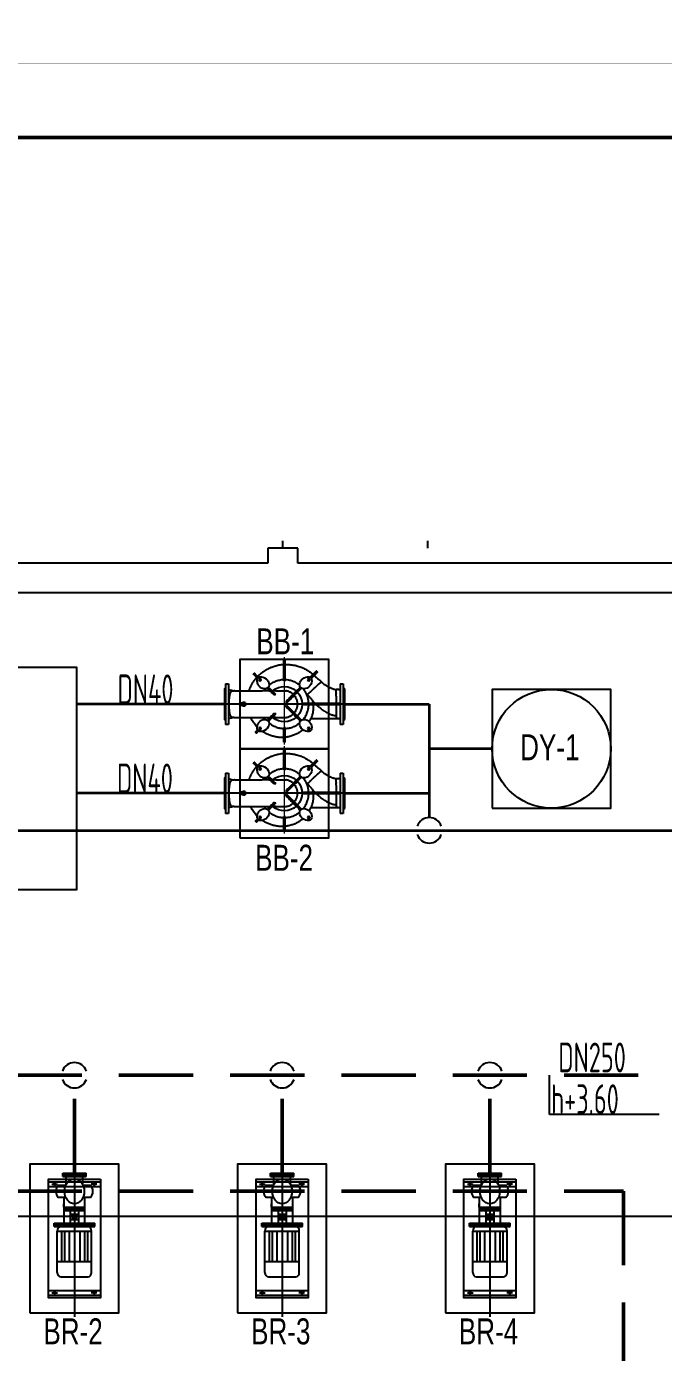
# Model space of a CAD drawing. Extents: x -253824 to 107923, y -224968 to 180578.
# Drawn here: x -201448 to -197156, y -7954 to 979 of the extents above; entities that cross this region are included whole.
import ezdxf

# ---------------------------------------------------------------- set-up
doc = ezdxf.new("R2010")
doc.units = 0
doc.header["$LTSCALE"] = 1000
doc.header["$MEASUREMENT"] = 0
for name, pattern in [('CENTER', [2, 1.25, -0.25, 0.25, -0.25]), ('DASHED', [0.75, 0.5, -0.25]), ('HIDDEN', [0.375, 0.25, -0.125])]:
    doc.linetypes.add(name, pattern=pattern)
doc.layers.get('0').update_dxf_attribs({"linetype": 'CONTINUOUS'})
for name, color, linetype in [('1轮廓实线层', 7, 'CONTINUOUS'), ('3中心线层', 1, 'CENTER'), ('A_STR-砌块墙', 121, 'CONTINUOUS'), ('AC_KTSG', 5, 'HIDDEN'), ('ACS_COM_BZ', 3, 'CONTINUOUS'), ('ACS_KT_FM', 3, 'CONTINUOUS'), ('DEVICE', 2, 'CONTINUOUS'), ('DOOR_FIRE', 220, 'CONTINUOUS'), ('DOTE', 1, 'CONTINUOUS'), ('WALL', 9, 'CONTINUOUS'), ('改造', 7, 'CONTINUOUS')]:
    doc.layers.add(name, color=color, linetype=linetype)
doc.layers.add('4', color=1, linetype='CENTER', lineweight=18)
doc.layers.add('ACS_KT_RH', color=6, linetype='DASHED', lineweight=50)
doc.styles.add('HZF', font='ros.shx', dxfattribs={"width": 0.75, "bigfont": 'jd.shx'})
doc.styles.add('等高', font='ros1.shx', dxfattribs={"width": 0.7, "bigfont": 'jd.shx'})

# ---------------------------------------------------------------- blocks, each defined once
blk = doc.blocks.new('图框-A1')
for points, const_width in [([(0, 0), (841, 0), (841, 594), (0, 594)], 0.05), ([(766, 584), (25, 584), (25, 10), (766, 10)], 0.5)]:
    blk.add_lwpolyline(points, close=True, dxfattribs=dict(const_width=const_width))
blk = doc.blocks.new('h2')
at = {"layer": 'A_STR-砌块墙'}
for p, q in [((-2844.8, 4500), (-3044.8, 4500)), ((-3044.8, 4500), (-3044.8, 4400)), ((-2844.8, 4400), (-2844.8, 4500)), ((-3044.8, 4400), (-9044.8, 4400)), ((-194.8, 4400), (-2844.8, 4400)), ((-2944.8, 4200), (-8844.8, 4200)), ((-294.8, 4200), (-2944.8, 4200))]:
    blk.add_line(p, q, dxfattribs=at)
at = {"layer": 'DOOR_FIRE'}
for p, q in [((-2944.8, 4500), (-2944.8, 4550)), ((-1969.8, 4550), (-1969.8, 4500))]:
    blk.add_line(p, q, dxfattribs=at)
at = {"layer": 'DOTE'}
blk.add_line((-10424.4, 0), (3415.9, 0), dxfattribs=at)
blk = doc.blocks.new('beng')
at = {"layer": 'DEVICE', "color": 7}
for p, q in [((65, -300), (65, 300)), ((85, 259), (85, 194)), ((105, -300), (105, 300)), ((1054, -300), (1054, 300)), ((1075, 259), (1075, 194)), ((1095, -300), (1095, 300)), ((0, -134), (0, 134)), ((65, 229), (105, 229)), ((294, -122), (294, 122)), ((310, -122), (310, 122)), ((326, -122), (326, 122)), ((455, -234), (455, 234)), ((512, -198), (512, 198)), ((512, 150), (789, 150)), ((789, -198), (789, 198)), ((1055, 229), (1095, 229)), ((326, 47), (439, 47)), ((358, -47), (358, 47)), ((358, 22), (408, 22)), ((408, -47), (408, 47)), ((512, 115), (789, 115)), ((512, 62), (789, 62)), ((326, -47), (439, -47)), ((358, -22), (408, -22)), ((512, -62), (789, -62)), ((512, -115), (789, -115)), ((65, -229), (105, -229)), ((85, -259), (85, -194)), ((512, -150), (789, -150)), ((1054, -229), (1095, -229)), ((1075, -259), (1075, -194))]:
    blk.add_line(p, q, dxfattribs=at)
at = {"layer": 'DEVICE', "color": 7, "linetype": 'CENTER', "ltscale": 500}
blk.add_line((-241, 0), (1293, 0), dxfattribs=at)
at = {"layer": 'DEVICE', "color": 7}
blk.add_lwpolyline([(40, 300), (1120, 300), (1120, -300), (40, -300)], close=True, dxfattribs=at)
for centre in [(85, 229), (1075, 229), (85, -229), (1075, -229)]:
    blk.add_circle(centre, 8.14, dxfattribs=at)
at = {"layer": 'WALL', "ltscale": 0.2}
for p, q in [((16, 134), (-16, 134)), ((-16, -134), (-16, 134)), ((16, -134), (16, 134)), ((95, 100), (95, 185)), ((205, 100), (205, 185)), ((439, 122), (205, 122)), ((296, 122), (264, 122)), ((471, 234), (439, 234)), ((439, -234), (439, 234)), ((471, -234), (471, 234)), ((471, -142), (471, 142)), ((889, 198), (512, 198)), ((930, -157), (930, 157)), ((89, 96), (16, 96)), ((89, -96), (16, -96)), ((95, -185), (95, -100)), ((205, -185), (205, -100)), ((16, -134), (-16, -134)), ((16, -134), (3, -134)), ((206, -122), (439, -122)), ((296, -122), (264, -122)), ((296, -122), (283, -122)), ((471, -234), (439, -234)), ((471, -234), (458, -234)), ((889, -198), (512, -198))]:
    blk.add_line(p, q, dxfattribs=at)
blk.add_circle((150, 0), 114, dxfattribs=at)
for centre, radius, start, end in [((150, 144), 68.9, 36.4877, 143.5123), ((512, 157), 40.7, 90, 180), ((889, 157), 40.7, 0, 90), ((150, -144), 68.9, 216.4877, 323.5123), ((512, -157), 40.7, 180, 270), ((889, -157), 40.7, 270, 0)]:
    blk.add_arc(centre, radius, start, end, dxfattribs=at)
blk = doc.blocks.new('H-PICPNT-69')
for start, end in [(19.4712, 160.5288), (199.4712, 340.5288)]:
    blk.add_arc((0, 0), 1.43, start, end)
blk = doc.blocks.new('200')
at = {"color": 7, "linetype": 'Continuous'}
for p, q in [((6, 375), (-6, 375)), ((-6, 218), (-6, 375)), ((6, 218), (6, 375)), ((-270, 279), (-279, 270)), ((-279, 270), (-278, 270)), ((-270, 278), (-278, 270)), ((-270, 279), (-270, 278)), ((-251, 260), (-260, 251)), ((-260, 251), (-227, 218)), ((-251, 260), (-218, 227)), ((218, 227), (242, 250)), ((227, 218), (250, 242)), ((242, 250), (250, 242)), ((253, 262), (262, 253)), ((253, 262), (262, 253)), ((253, 262), (253, 262)), ((262, 253), (262, 253)), ((-495, 138), (-505, 128)), ((-505, 128), (-505, -128)), ((-470, 170), (-495, 170)), ((-495, 170), (-495, -170)), ((-470, 170), (-470, -170)), ((-6, 218), (6, 218)), ((-6, 196), (-6, 218)), ((6, 196), (6, 218)), ((130, 113), (123, 113)), ((130, 113), (130, 113)), ((130, 113), (187, 113)), ((187, 113), (187, 113)), ((470, 123), (435, 114)), ((435, 113), (435, 114)), ((495, 170), (470, 170)), ((470, 170), (470, -170)), ((495, 170), (495, -170)), ((505, 128), (495, 138)), ((505, 128), (505, -128)), ((-470, 6), (-157, 6)), ((-435, 67), (-435, 6)), ((-260, 6), (-235, 34)), ((330, 15), (331, 0)), ((330, 15), (350, 15)), ((-470, -6), (-157, -6)), ((-435, -6), (-435, -113)), ((-273, -7), (-272, -6)), ((331, 0), (330, -15)), ((350, -15), (330, -15)), ((-505, -128), (-495, -138)), ((-495, -170), (-470, -170)), ((-470, -123), (-435, -123)), ((-435, -113), (-435, -123)), ((-435, -123), (-223, -123)), ((-6, -205), (-6, -197)), ((-6, -320), (-6, -205)), ((6, -205), (6, -197)), ((6, -320), (6, -205)), ((187, -113), (130, -113)), ((187, -113), (187, -113)), ((226, -218), (237, -229)), ((435, -114), (435, -113)), ((435, -114), (470, -123)), ((470, -170), (495, -170)), ((495, -138), (505, -128)), ((-6, -320), (6, -320)), ((-6, -320), (6, -320)), ((-6, -320), (-6, -320)), ((6, -320), (6, -320)), ((218, -226), (229, -237)), ((237, -229), (229, -237)), ((243, -234), (234, -243)), ((234, -243), (235, -243)), ((243, -235), (235, -243)), ((243, -234), (243, -235))]:
    blk.add_line(p, q, dxfattribs=at)
at = {"color": 7, "linetype": 'Continuous', "flags": 128}
for points in [[(-278, 270), (-278, 270), (-278, 269), (-277, 268), (-276, 267), (-274, 266), (-272, 264), (-270, 262), (-268, 260), (-266, 257), (-263, 254), (-260, 251)], [(-270, 278), (-270, 278), (-269, 278), (-268, 277), (-267, 276), (-266, 274), (-264, 272), (-262, 270), (-260, 268), (-257, 266), (-254, 263), (-251, 260)], [(242, 250), (244, 252), (246, 254), (248, 256), (249, 258), (250, 259), (251, 260), (252, 261), (253, 261), (253, 262)], [(250, 242), (252, 244), (254, 246), (256, 248), (258, 249), (259, 250), (260, 251), (261, 252), (261, 253), (262, 253)], [(-17, 8), (-24, 15), (-31, 23), (-39, 30), (-46, 37), (-53, 45), (-60, 52), (-67, 59), (-74, 66), (-81, 73), (-88, 80), (-95, 86), (-101, 93), (-108, 99), (-114, 106), (-121, 112), (-127, 118), (-133, 124), (-139, 130), (-143, 134)], [(-14, 22), (-21, 30), (-29, 37), (-36, 45), (-43, 52), (-51, 59), (-58, 66), (-65, 73), (-72, 80), (-79, 87), (-86, 94), (-92, 101), (-99, 107), (-105, 114), (-112, 120), (-118, 126), (-124, 133), (-130, 138), (-134, 143)], [(71, 80), (78, 87), (85, 94), (92, 100), (98, 107), (105, 114), (111, 120), (118, 126), (124, 132), (130, 138), (134, 143)], [(88, 79), (95, 86), (101, 93), (108, 99), (114, 106), (120, 112), (127, 118), (133, 124), (139, 130), (143, 134)], [(-17, -8), (-24, -15), (-31, -23), (-39, -30), (-46, -37), (-53, -45), (-60, -52), (-67, -59), (-74, -66), (-81, -73), (-88, -80), (-95, -86), (-101, -93), (-108, -99), (-114, -106), (-121, -112), (-127, -118), (-133, -124), (-139, -130), (-143, -134)], [(-14, -22), (-21, -30), (-29, -37), (-36, -45), (-43, -52), (-51, -59), (-58, -66), (-65, -73), (-72, -80), (-79, -87), (-86, -94), (-92, -101), (-99, -107), (-105, -114), (-112, -120), (-118, -126), (-124, -133), (-130, -138), (-134, -143)], [(71, -80), (78, -87), (85, -94), (92, -100), (98, -107), (105, -114), (111, -120), (118, -126), (124, -132), (130, -138), (134, -143)], [(88, -79), (95, -86), (101, -93), (108, -99), (114, -106), (120, -112), (127, -118), (133, -124), (139, -130), (143, -134)], [(-435, -113), (-450, -117), (-470, -123)], [(229, -237), (230, -238), (231, -239), (232, -240), (233, -241), (233, -242), (234, -242), (234, -243), (234, -243)], [(237, -229), (238, -230), (239, -231), (240, -232), (241, -233), (242, -233), (242, -234), (243, -234), (243, -234)]]:
    blk.add_lwpolyline(points, dxfattribs=at)
for centre in [(-205, 205), (205, 205), (-205, -205), (205, -205)]:
    blk.add_circle(centre, 9)
at = {"color": 7, "linetype": 'Continuous'}
for centre, radius, start, end in [((0, 1), 148, 49.258, 132.7928), ((0, 0), 205, 157.9016, 158.3584), ((0, 0), 149, 137.3118, 222.6882), ((350, 0), 15, 270, 90), ((0, 0), 148, 227.2749, 310.6769)]:
    blk.add_arc(centre, radius, start, end, dxfattribs=at)
blk.add_ellipse((0, 4), major_axis=(0, 200), ratio=0.999829, start_param=3.111652, end_param=3.171533, dxfattribs=at)
for points, knots in [([(-6, 335), (-8, 335), (-9, 335), (-13, 335), (-14, 335), (-19, 335), (-22, 335), (-29, 335), (-32, 335), (-39, 334), (-42, 334), (-52, 333), (-58, 332), (-71, 330), (-78, 329), (-88, 327), (-91, 327), (-97, 325), (-101, 324), (-110, 322), (-116, 320), (-135, 314), (-148, 309), (-160, 303)], [0, 0, 0, 0, 0.03125, 0.03125, 0.0625, 0.0625, 0.125, 0.125, 0.1875, 0.1875, 0.25, 0.25, 0.375, 0.375, 0.5, 0.5, 0.5625, 0.5625, 0.625, 0.625, 0.75, 0.75, 1, 1, 1, 1]), ([(-264, 230), (-265, 229), (-270, 225), (-276, 220), (-283, 213), (-288, 209), (-290, 207)], [0, 0, 0, 0, 0.133301, 0.49999, 0.683341, 1, 1, 1, 1]), ([(-263, 231), (-266, 229), (-270, 224), (-275, 220), (-277, 219)], [0, 0, 0, 0, 0.6049, 1, 1, 1, 1]), ([(-256, 238), (-256, 237), (-258, 235), (-261, 233), (-263, 231)], [0, 0, 0, 0, 0.084418, 1, 1, 1, 1]), ([(-251, 242), (-252, 241), (-254, 239), (-255, 238), (-256, 238)], [0, 0, 0, 0, 0.795003, 1, 1, 1, 1]), ([(-160, 303), (-166, 300), (-177, 295), (-192, 286), (-205, 278), (-219, 268), (-231, 259), (-238, 253), (-242, 250)], [0, 0, 0, 0, 0.22118, 0.372949, 0.524719, 0.699911, 0.875095, 1, 1, 1, 1]), ([(91, 318), (85, 320), (73, 324), (55, 328), (36, 332), (19, 334), (9, 334), (6, 335)], [0, 0, 0, 0, 0.218596, 0.437192, 0.658686, 0.88018, 1, 1, 1, 1]), ([(225, 233), (225, 234), (224, 234), (223, 236), (221, 238), (218, 240), (215, 244), (212, 247), (208, 250), (205, 252), (202, 255), (197, 259), (191, 264), (184, 269), (177, 274), (170, 279), (163, 284), (155, 289), (148, 293), (140, 297), (132, 301), (124, 305), (117, 308), (112, 310), (109, 312), (107, 312), (91, 318)], [0.0393378, 0.0393378, 0.0393378, 0.0393378, 0.0417504, 0.0473216, 0.0528927, 0.0640351, 0.0751774, 0.0863198, 0.0974621, 0.1086044, 0.1197468, 0.1308891, 0.1531738, 0.1754585, 0.1977432, 0.2200278, 0.2423125, 0.2645972, 0.2868819, 0.3091666, 0.3314513, 0.3537359, 0.3760206, 0.387163, 0.3983053, 0.4035369, 0.4035369, 0.4035369, 0.4035369]), ([(292, 129), (292, 129), (292, 129), (291, 130), (290, 133), (288, 137), (286, 141), (284, 147), (281, 154), (276, 162), (272, 170), (268, 177), (263, 185), (259, 191), (255, 196), (253, 200), (250, 204), (247, 207), (245, 211), (242, 214), (239, 218), (237, 220), (235, 223), (234, 224), (233, 225), (233, 225)], [0.4336447, 0.4336447, 0.4336447, 0.4336447, 0.4336448, 0.4336448, 0.4447871, 0.4559294, 0.4670718, 0.4782141, 0.5004988, 0.5227835, 0.5450682, 0.5673528, 0.5896375, 0.6119222, 0.6230646, 0.6342069, 0.6453492, 0.6564916, 0.6676339, 0.6787763, 0.6899186, 0.7010609, 0.7066321, 0.7122033, 0.7131098, 0.7131098, 0.7131098, 0.7131098]), ([(-457, 123), (-460, 123), (-464, 123), (-468, 123), (-470, 123)], [0, 0, 0, 0, 0.501127, 1, 1, 1, 1]), ([(-458, 123), (-455, 122), (-448, 122), (-440, 122), (-435, 122)], [0, 0, 0, 0, 0.326378, 1, 1, 1, 1]), ([(-314, 186), (-314, 186), (-314, 186), (-315, 185), (-315, 185), (-316, 184), (-316, 184), (-318, 182), (-319, 181), (-322, 179), (-325, 177), (-331, 171), (-336, 168), (-343, 163), (-346, 161), (-349, 159), (-350, 158), (-353, 157), (-354, 156), (-357, 154), (-358, 154), (-360, 152), (-362, 151), (-365, 149), (-368, 148), (-373, 145), (-376, 144), (-381, 141), (-383, 140), (-389, 138), (-391, 137), (-396, 134), (-399, 133), (-404, 131), (-407, 130), (-411, 129), (-413, 128), (-415, 127), (-417, 127), (-419, 126), (-421, 126), (-424, 125), (-425, 124), (-429, 123), (-432, 122), (-435, 122)], [0, 0, 0, 0, 0.007813, 0.007813, 0.015625, 0.015625, 0.03125, 0.03125, 0.0625, 0.0625, 0.125, 0.125, 0.25, 0.25, 0.3125, 0.3125, 0.34375, 0.34375, 0.375, 0.375, 0.40625, 0.40625, 0.4375, 0.4375, 0.5, 0.5, 0.5625, 0.5625, 0.625, 0.625, 0.6875, 0.6875, 0.75, 0.75, 0.8125, 0.8125, 0.84375, 0.84375, 0.875, 0.875, 0.90625, 0.90625, 0.9375, 0.9375, 1, 1, 1, 1]), ([(-435, 122), (-435, 122), (-435, 121), (-435, 121), (-435, 121), (-435, 121), (-435, 121), (-435, 121), (-435, 121), (-435, 121), (-435, 121), (-435, 120), (-435, 120), (-435, 118), (-435, 118), (-435, 117), (-435, 116), (-435, 116)], [0, 0, 0, 0, 0.25, 0.25, 0.3125, 0.3125, 0.34375, 0.34375, 0.375, 0.375, 0.5, 0.5, 0.75, 0.75, 0.875, 0.875, 1, 1, 1, 1]), ([(-435, 109), (-435, 109), (-435, 109), (-435, 110), (-435, 110), (-435, 111), (-435, 111), (-435, 112), (-435, 112), (-435, 112), (-435, 113), (-435, 113), (-435, 114), (-435, 115), (-435, 115), (-435, 116), (-435, 116)], [0, 0, 0, 0, 0.057315, 0.114241, 0.170782, 0.226939, 0.282715, 0.338112, 0.393132, 0.447772, 0.502019, 0.603428, 0.703915, 0.803497, 0.902187, 1, 1, 1, 1]), ([(-314, 186), (-314, 186), (-314, 186), (-314, 186), (-314, 186), (-313, 186), (-313, 186), (-313, 186), (-313, 186), (-313, 186), (-313, 186), (-313, 186), (-313, 186), (-313, 186), (-313, 186), (-313, 186), (-313, 186), (-313, 186), (-313, 186), (-313, 186), (-313, 186)], [0, 0, 0, 0, 0.0625, 0.0625, 0.125, 0.25, 0.25, 0.3125, 0.3125, 0.375, 0.5, 0.5, 0.5625, 0.5625, 0.625, 0.75, 0.75, 0.875, 0.875, 1, 1, 1, 1]), ([(-313, 186), (-313, 186), (-313, 186), (-313, 186), (-313, 186), (-313, 186), (-313, 186), (-313, 186), (-313, 186), (-313, 186), (-313, 186), (-313, 186), (-313, 186), (-313, 186), (-312, 186), (-311, 185), (-311, 185), (-309, 184), (-308, 184), (-306, 182), (-305, 181), (-301, 178), (-298, 176), (-292, 171), (-288, 168), (-281, 161), (-277, 158), (-269, 150), (-265, 147), (-259, 141), (-257, 139), (-253, 135), (-251, 133), (-247, 130), (-245, 128), (-242, 125), (-241, 124), (-240, 123), (-239, 122), (-238, 122), (-238, 121), (-238, 121), (-237, 121), (-237, 121), (-237, 120), (-237, 120), (-237, 120), (-237, 120), (-237, 120)], [0, 0, 0, 0, 0.000122, 0.000122, 0.000244, 0.000488, 0.000977, 0.001953, 0.003906, 0.007813, 0.015625, 0.015625, 0.03125, 0.03125, 0.0625, 0.0625, 0.125, 0.125, 0.1875, 0.1875, 0.25, 0.25, 0.375, 0.375, 0.5, 0.5, 0.625, 0.625, 0.75, 0.75, 0.8125, 0.8125, 0.875, 0.875, 0.9375, 0.9375, 0.96875, 0.96875, 0.984375, 0.984375, 0.992188, 0.996094, 0.998047, 0.999023, 0.999512, 0.999756, 0.999756, 1, 1, 1, 1]), ([(-303, 196), (-304, 195), (-305, 194), (-306, 193), (-307, 192), (-307, 192)], [0, 0, 0, 0, 0.500001, 0.750003, 1, 1, 1, 1]), ([(-237, 120), (-235, 119), (-233, 117), (-229, 113), (-227, 111), (-223, 107), (-221, 105), (-210, 97), (-200, 86), (-193, 81)], [0, 0, 0, 0, 0.25, 0.25, 0.5, 0.5, 0.75, 0.75, 1, 1, 1, 1]), ([(-189, 78), (-189, 80), (-188, 81), (-187, 84), (-186, 86), (-185, 88), (-184, 90), (-183, 93), (-182, 94), (-180, 98), (-178, 101), (-176, 105), (-175, 106), (-174, 109), (-173, 110), (-170, 114), (-169, 117), (-165, 122), (-163, 124), (-161, 127), (-160, 128), (-160, 128)], [0, 0, 0, 0, 0.0625, 0.0625, 0.125, 0.125, 0.1875, 0.1875, 0.25, 0.25, 0.375, 0.375, 0.4375, 0.4375, 0.5, 0.5, 0.625, 0.625, 0.75, 0.75, 0.7790249, 0.7790249, 0.7790249, 0.7790249]), ([(-128, 160), (-128, 160), (-127, 161), (-122, 165), (-117, 169), (-106, 175), (-101, 179), (-94, 182), (-93, 183), (-90, 184), (-88, 185), (-84, 187), (-81, 188), (-73, 192), (-67, 194), (-55, 198), (-49, 199), (-37, 202), (-31, 203), (-23, 204), (-22, 204), (-18, 204), (-17, 204), (-12, 205), (-9, 205), (-6, 205)], [0.1104039, 0.1104039, 0.1104039, 0.1104039, 0.125, 0.125, 0.25, 0.25, 0.375, 0.375, 0.40625, 0.40625, 0.4375, 0.4375, 0.5, 0.5, 0.625, 0.625, 0.75, 0.75, 0.875, 0.875, 0.90625, 0.90625, 0.9375, 0.9375, 1, 1, 1, 1]), ([(-75, 83), (-70, 87), (-66, 91), (-60, 95), (-58, 95), (-56, 97), (-55, 98), (-51, 100), (-48, 101), (-40, 105), (-35, 107), (-28, 109), (-27, 109), (-24, 110), (-22, 110), (-18, 111), (-15, 112), (-12, 112)], [0, 0, 0, 0, 0.25, 0.25, 0.3125, 0.3125, 0.375, 0.375, 0.5, 0.5, 0.75, 0.75, 0.8125, 0.8125, 0.875, 0.875, 1, 1, 1, 1]), ([(13, 113), (12, 113), (11, 113), (8, 113), (7, 113), (6, 113), (5, 113), (4, 113), (4, 113), (3, 113), (2, 113), (1, 113), (1, 113), (0, 113), (-1, 113), (-1, 113), (-2, 113), (-2, 113), (-2, 113), (-3, 113), (-4, 113), (-4, 113), (-5, 113), (-5, 112), (-5, 112), (-6, 112), (-6, 112), (-7, 112), (-7, 112), (-7, 112), (-8, 112), (-8, 112), (-9, 112), (-9, 112), (-10, 112), (-11, 112), (-11, 112), (-12, 112), (-12, 112), (-12, 112)], [0, 0, 0, 0, 0.125, 0.125, 0.25, 0.25, 0.3125, 0.3125, 0.375, 0.375, 0.4375, 0.4375, 0.5, 0.5, 0.5625, 0.5625, 0.59375, 0.59375, 0.625, 0.625, 0.6875, 0.6875, 0.71875, 0.71875, 0.75, 0.75, 0.78125, 0.78125, 0.8125, 0.8125, 0.84375, 0.84375, 0.875, 0.875, 0.9375, 0.9375, 0.96875, 0.96875, 1, 1, 1, 1]), ([(6, 205), (12, 205), (18, 204), (31, 203), (37, 202), (44, 200), (46, 200), (49, 199), (51, 199), (55, 197), (58, 197), (67, 194), (73, 192), (84, 187), (90, 184), (98, 180), (101, 179), (105, 176), (106, 175), (109, 174), (110, 173), (117, 169), (122, 165), (127, 161), (128, 160), (128, 160)], [0, 0, 0, 0, 0.125, 0.125, 0.25, 0.25, 0.28125, 0.28125, 0.3125, 0.3125, 0.375, 0.375, 0.5, 0.5, 0.625, 0.625, 0.6875, 0.6875, 0.71875, 0.71875, 0.75, 0.75, 0.875, 0.875, 0.8891132, 0.8891132, 0.8891132, 0.8891132]), ([(71, 113), (71, 113), (71, 113), (70, 113), (70, 113), (70, 113), (70, 113), (69, 113), (69, 113), (69, 113), (69, 113), (69, 113), (69, 113), (69, 113), (69, 113), (69, 113), (69, 113), (68, 113), (68, 113), (67, 113), (66, 113), (65, 113), (65, 113), (64, 113), (63, 113), (62, 113), (61, 113), (58, 113), (57, 113), (55, 113), (55, 113), (53, 113), (53, 113), (51, 113), (49, 113), (46, 113), (45, 113), (41, 113), (38, 113), (33, 113), (32, 113), (29, 113), (28, 113), (26, 113), (25, 113), (24, 113), (23, 113), (22, 113), (21, 113), (20, 113), (20, 113), (18, 113), (18, 113), (17, 113), (16, 113), (15, 113), (14, 113), (13, 113)], [0, 0, 0, 0, 0.007813, 0.007813, 0.015625, 0.015625, 0.019531, 0.019531, 0.023438, 0.023438, 0.027344, 0.027344, 0.03125, 0.03125, 0.039063, 0.039063, 0.046875, 0.046875, 0.0625, 0.0625, 0.125, 0.125, 0.15625, 0.15625, 0.1875, 0.1875, 0.25, 0.25, 0.3125, 0.3125, 0.34375, 0.34375, 0.375, 0.375, 0.4375, 0.4375, 0.5, 0.5, 0.625, 0.625, 0.6875, 0.6875, 0.75, 0.75, 0.78125, 0.78125, 0.8125, 0.8125, 0.84375, 0.84375, 0.875, 0.875, 0.90625, 0.90625, 0.9375, 0.9375, 1, 1, 1, 1]), ([(71, 113), (71, 113), (72, 113), (72, 113), (73, 113), (74, 113), (74, 113), (76, 113), (78, 113), (82, 113), (85, 113), (90, 113), (93, 113), (97, 113), (99, 113), (102, 113), (103, 113), (104, 113)], [0, 0, 0, 0, 0.03125, 0.03125, 0.0625, 0.0625, 0.125, 0.125, 0.25, 0.25, 0.5, 0.5, 0.75, 0.75, 0.875, 0.875, 1, 1, 1, 1]), ([(121, 113), (122, 113), (122, 113), (122, 113), (122, 113), (123, 113), (123, 113), (123, 113), (123, 113), (123, 113), (123, 113), (123, 113), (123, 113), (123, 113), (123, 113), (123, 113)], [0, 0, 0, 0, 0.5, 0.5, 0.75, 0.75, 0.875, 0.875, 0.9375, 0.9375, 0.96875, 0.96875, 0.984375, 0.984375, 1, 1, 1, 1]), ([(160, 128), (161, 127), (162, 126), (165, 122), (166, 120), (171, 113)], [0.5734972, 0.5734972, 0.5734972, 0.5734972, 0.75, 0.75, 1, 1, 1, 1]), ([(348, 113), (347, 113), (346, 113), (344, 113), (344, 113), (342, 113), (342, 113), (340, 113), (340, 113), (338, 113), (338, 113), (336, 113), (335, 113), (330, 113), (328, 113), (322, 113), (319, 113), (313, 113), (309, 113), (303, 113), (300, 113), (293, 113), (290, 113), (283, 113), (279, 113), (272, 113), (269, 113), (262, 113), (258, 113), (251, 113), (247, 113), (240, 113), (236, 113), (232, 113), (232, 113), (232, 113)], [0, 0, 0, 0, 0.03125, 0.03125, 0.046875, 0.046875, 0.0625, 0.0625, 0.078125, 0.078125, 0.09375, 0.09375, 0.125, 0.125, 0.1875, 0.1875, 0.25, 0.25, 0.3125, 0.3125, 0.375, 0.375, 0.4375, 0.4375, 0.5, 0.5, 0.5625, 0.5625, 0.625, 0.625, 0.6875, 0.6875, 0.75, 0.75, 0.7504276, 0.7504276, 0.7504276, 0.7504276]), ([(297, 113), (295, 120), (294, 122), (293, 125), (292, 128), (292, 129)], [0.71310984, 0.71310984, 0.71310984, 0.71310984, 0.72058108, 0.7295464, 0.73851168, 0.73851168, 0.73851168, 0.73851168]), ([(418, 113), (417, 113), (416, 113), (410, 113), (406, 113), (399, 112), (397, 112), (393, 112), (390, 112), (386, 112), (384, 112), (381, 112), (379, 112), (377, 112), (376, 112), (371, 112), (366, 112), (360, 112), (357, 112), (353, 113), (351, 113), (348, 113)], [0.3430994, 0.3430994, 0.3430994, 0.3430994, 0.375, 0.375, 0.5, 0.5, 0.5625, 0.5625, 0.625, 0.625, 0.6875, 0.6875, 0.71875, 0.71875, 0.75, 0.75, 0.875, 0.875, 0.9375, 0.9375, 0.9999997, 0.9999997, 0.9999997, 0.9999997]), ([(418, 113), (419, 113), (421, 113), (422, 113), (422, 113)], [0, 0, 0, 0, 0.725773, 1, 1, 1, 1]), ([(435, 113), (433, 113), (429, 113), (425, 113), (422, 113)], [0, 0, 0, 0, 0.39137, 1, 1, 1, 1]), ([(465, 0), (465, 2), (465, 4), (465, 7), (465, 9), (465, 15), (464, 18), (464, 23), (464, 24), (464, 26), (464, 27), (464, 29), (464, 31), (464, 35), (464, 37), (464, 40), (464, 42), (463, 47), (463, 50), (462, 57), (462, 60), (461, 65), (461, 66), (461, 68), (461, 69), (460, 71), (460, 71), (460, 75), (459, 78), (458, 83), (457, 85), (456, 90), (455, 92), (454, 95), (453, 96), (453, 98), (452, 99), (451, 102), (450, 103), (448, 106), (447, 107), (445, 109), (445, 109), (444, 110), (444, 110), (443, 111), (443, 111), (442, 111), (442, 111), (441, 112), (441, 112), (440, 112), (439, 112), (438, 113), (438, 113), (436, 113), (436, 113), (435, 113)], [0, 0, 0, 0, 0.03125, 0.03125, 0.0625, 0.0625, 0.125, 0.125, 0.140625, 0.140625, 0.15625, 0.15625, 0.1875, 0.1875, 0.21875, 0.21875, 0.25, 0.25, 0.3125, 0.3125, 0.375, 0.375, 0.40625, 0.40625, 0.421875, 0.421875, 0.4375, 0.4375, 0.5, 0.5, 0.5625, 0.5625, 0.625, 0.625, 0.65625, 0.65625, 0.6875, 0.6875, 0.75, 0.75, 0.8125, 0.8125, 0.84375, 0.84375, 0.859375, 0.859375, 0.875, 0.875, 0.890625, 0.890625, 0.90625, 0.90625, 0.9375, 0.9375, 0.96875, 0.96875, 1, 1, 1, 1]), ([(-435, 91), (-435, 91), (-435, 91), (-435, 92), (-435, 93), (-435, 94), (-435, 94), (-435, 95), (-435, 96), (-435, 96), (-435, 97), (-435, 98), (-435, 98), (-435, 99), (-435, 99), (-435, 100), (-435, 101), (-435, 102), (-435, 103), (-435, 104), (-435, 105), (-435, 106), (-435, 107), (-435, 108), (-435, 109), (-435, 109)], [0, 0, 0, 0, 0.0361256, 0.0718511, 0.1071776, 0.1421065, 0.1766389, 0.2107762, 0.2445193, 0.2778696, 0.3108282, 0.3433963, 0.375575, 0.4073653, 0.4387685, 0.4697856, 0.5004177, 0.5664522, 0.6314649, 0.6954328, 0.7583678, 0.8202814, 0.8811844, 0.9410873, 1, 1, 1, 1]), ([(-435, 91), (-435, 90), (-435, 90), (-435, 89), (-435, 88), (-435, 87), (-435, 87), (-435, 86), (-435, 86)], [0, 0, 0, 0, 0.161553, 0.325177, 0.490877, 0.658598, 0.828305, 1, 1, 1, 1]), ([(-435, 81), (-435, 81), (-435, 81), (-435, 82), (-435, 83), (-435, 84), (-435, 84), (-435, 85), (-435, 86), (-435, 86)], [0, 0, 0, 0, 0.155342, 0.30652, 0.453535, 0.596389, 0.735084, 0.86962, 1, 1, 1, 1]), ([(-435, 67), (-435, 70), (-435, 74), (-435, 78), (-435, 80), (-435, 81)], [0.94580415, 0.94580415, 0.94580415, 0.94580415, 0.97072555, 0.99564696, 1, 1, 1, 1]), ([(-235, 34), (-235, 34), (-235, 34), (-234, 35), (-234, 35), (-234, 36), (-233, 36), (-233, 37), (-232, 37), (-231, 38), (-231, 39), (-229, 41), (-228, 42), (-227, 43), (-227, 44), (-226, 45), (-225, 45), (-224, 47), (-223, 48), (-220, 51), (-219, 53), (-216, 56), (-215, 57), (-213, 59), (-212, 60), (-209, 63), (-207, 65), (-204, 68), (-203, 69), (-201, 72), (-200, 73), (-198, 76), (-196, 78), (-184, 90)], [0, 0, 0, 0, 0.03125, 0.03125, 0.0625, 0.0625, 0.09375, 0.09375, 0.125, 0.125, 0.1875, 0.1875, 0.25, 0.25, 0.28125, 0.28125, 0.3125, 0.3125, 0.375, 0.375, 0.5, 0.5, 0.5625, 0.5625, 0.625, 0.625, 0.75, 0.75, 0.8125, 0.8125, 0.875, 0.875, 1, 1, 1, 1]), ([(-205, 6), (-205, 12), (-204, 18), (-203, 27), (-203, 30), (-202, 34), (-202, 36), (-201, 38), (-201, 39), (-201, 40), (-201, 41), (-200, 43), (-200, 44), (-200, 47), (-199, 47), (-199, 49), (-199, 49), (-198, 52), (-198, 53), (-197, 56), (-197, 57), (-196, 62), (-195, 64), (-193, 69), (-193, 70), (-192, 72), (-192, 73), (-191, 74), (-191, 74), (-191, 75), (-191, 75), (-191, 76)], [0, 0, 0, 0, 0.25, 0.25, 0.375, 0.375, 0.4375, 0.4375, 0.46875, 0.46875, 0.5, 0.5, 0.5625, 0.5625, 0.59375, 0.59375, 0.625, 0.625, 0.6875, 0.6875, 0.75, 0.75, 0.875, 0.875, 0.9375, 0.9375, 0.96875, 0.96875, 0.984375, 0.984375, 1, 1, 1, 1]), ([(-191, 76), (-191, 76), (-190, 76), (-190, 76), (-190, 76), (-190, 76), (-190, 77), (-190, 77), (-190, 77), (-190, 77), (-190, 77), (-190, 77), (-190, 77), (-190, 77), (-190, 77), (-190, 77), (-190, 77), (-190, 77), (-190, 77), (-190, 77)], [0, 0, 0, 0, 0.25, 0.25, 0.5, 0.5, 0.625, 0.625, 0.75, 0.75, 0.78125, 0.78125, 0.796875, 0.796875, 0.8125, 0.8125, 0.875, 0.875, 1, 1, 1, 1]), ([(-190, 77), (-190, 77), (-190, 77), (-190, 77), (-190, 77), (-190, 78), (-190, 78), (-189, 78)], [0, 0, 0, 0, 0.125, 0.1875, 0.25, 0.5, 1, 1, 1, 1]), ([(-111, 0), (-111, 7), (-111, 14), (-109, 24), (-108, 27), (-107, 32), (-106, 33), (-105, 36), (-105, 37), (-104, 38), (-104, 39), (-103, 43), (-101, 46), (-98, 52), (-97, 55), (-93, 61), (-91, 64), (-88, 68), (-87, 69), (-86, 71), (-85, 72), (-84, 73), (-84, 74), (-83, 75)], [0, 0, 0, 0, 0.25, 0.25, 0.375, 0.375, 0.4375, 0.4375, 0.46875, 0.46875, 0.5, 0.5, 0.625, 0.625, 0.75, 0.75, 0.875, 0.875, 0.9375, 0.9375, 0.96875, 0.96875, 1, 1, 1, 1]), ([(-14, 22), (-15, 20), (-16, 15), (-16, 11), (-17, 8)], [0, 0, 0, 0, 0.499395, 1, 1, 1, 1]), ([(71, 80), (74, 80), (79, 80), (85, 79), (88, 79)], [0, 0, 0, 0, 0.499302, 1, 1, 1, 1]), ([(-273, -7), (-275, -10), (-278, -12), (-283, -17), (-285, -19), (-293, -26), (-298, -31), (-307, -37), (-309, -39), (-313, -42), (-315, -43), (-318, -45), (-319, -46), (-322, -48), (-323, -49), (-326, -51), (-327, -52), (-330, -54), (-332, -55), (-335, -57), (-336, -58), (-343, -62), (-349, -66), (-362, -73), (-368, -76), (-381, -82), (-387, -85), (-397, -89), (-401, -90), (-406, -92), (-407, -93), (-411, -94), (-412, -94), (-414, -95)], [0, 0, 0, 0, 0.0625, 0.0625, 0.125, 0.125, 0.25, 0.25, 0.3125, 0.3125, 0.34375, 0.34375, 0.375, 0.375, 0.40625, 0.40625, 0.4375, 0.4375, 0.46875, 0.46875, 0.5, 0.5, 0.625, 0.625, 0.75, 0.75, 0.875, 0.875, 0.9375, 0.9375, 0.96875, 0.96875, 1, 1, 1, 1]), ([(-243, -6), (-243, -11), (-243, -16), (-243, -24), (-243, -26), (-243, -31), (-243, -34), (-242, -41), (-242, -46), (-241, -53), (-241, -56), (-240, -61), (-240, -63), (-238, -76), (-236, -85), (-233, -97), (-232, -100), (-230, -104), (-229, -107), (-227, -114), (-225, -118), (-223, -123)], [0, 0, 0, 0, 0.125, 0.125, 0.1875, 0.1875, 0.25, 0.25, 0.375, 0.375, 0.4375, 0.4375, 0.5, 0.5, 0.75, 0.75, 0.8125, 0.8125, 0.875, 0.875, 1, 1, 1, 1]), ([(-160, -128), (-160, -128), (-161, -127), (-163, -124), (-165, -122), (-168, -118), (-169, -116), (-170, -114), (-171, -113), (-176, -106), (-179, -101), (-184, -90), (-187, -84), (-192, -73), (-194, -67), (-197, -58), (-197, -55), (-199, -51), (-199, -49), (-200, -46), (-200, -45), (-202, -37), (-203, -31), (-204, -22), (-204, -18), (-205, -12), (-205, -9), (-205, -6)], [0.1100558, 0.1100558, 0.1100558, 0.1100558, 0.125, 0.125, 0.1875, 0.1875, 0.21875, 0.21875, 0.25, 0.25, 0.375, 0.375, 0.5, 0.5, 0.625, 0.625, 0.6875, 0.6875, 0.71875, 0.71875, 0.75, 0.75, 0.875, 0.875, 0.9375, 0.9375, 1, 1, 1, 1]), ([(-83, -75), (-84, -73), (-85, -72), (-87, -69), (-88, -68), (-91, -64), (-93, -61), (-97, -55), (-98, -52), (-101, -46), (-103, -43), (-104, -38), (-105, -37), (-106, -33), (-107, -32), (-108, -27), (-109, -24), (-111, -14), (-111, -7), (-111, 0)], [0, 0, 0, 0, 0.0625, 0.0625, 0.125, 0.125, 0.25, 0.25, 0.375, 0.375, 0.5, 0.5, 0.5625, 0.5625, 0.625, 0.625, 0.75, 0.75, 1, 1, 1, 1]), ([(-12, -112), (-15, -112), (-18, -111), (-22, -110), (-24, -110), (-27, -109), (-28, -109), (-35, -107), (-40, -105), (-48, -101), (-51, -100), (-55, -98), (-56, -97), (-58, -95), (-60, -95), (-66, -91), (-70, -87), (-75, -83)], [0, 0, 0, 0, 0.125, 0.125, 0.1875, 0.1875, 0.25, 0.25, 0.5, 0.5, 0.625, 0.625, 0.6875, 0.6875, 0.75, 0.75, 1, 1, 1, 1]), ([(-14, -22), (-15, -20), (-16, -15), (-16, -11), (-17, -8)], [0, 0, 0, 0, 0.499395, 1, 1, 1, 1]), ([(88, -79), (85, -79), (79, -80), (74, -80), (71, -80)], [0, 0, 0, 0, 0.499312, 1, 1, 1, 1]), ([(435, -113), (436, -113), (436, -113), (438, -113), (438, -113), (439, -112), (440, -112), (441, -112), (441, -112), (442, -111), (442, -111), (444, -110), (445, -109), (446, -108), (447, -107), (448, -106), (449, -105), (450, -103), (451, -102), (453, -98), (453, -96), (455, -93), (455, -92), (456, -90), (456, -89), (457, -85), (458, -83), (459, -78), (460, -75), (461, -69), (461, -66), (462, -63), (462, -62), (462, -60), (462, -59), (462, -57), (463, -55), (463, -50), (463, -47), (464, -40), (464, -37), (464, -31), (464, -30), (464, -26), (464, -24), (464, -19), (465, -15), (465, -9), (465, -7), (465, -4), (465, -2), (465, 0)], [0, 0, 0, 0, 0.03125, 0.03125, 0.0625, 0.0625, 0.09375, 0.09375, 0.109375, 0.109375, 0.125, 0.125, 0.1875, 0.1875, 0.21875, 0.21875, 0.25, 0.25, 0.3125, 0.3125, 0.375, 0.375, 0.40625, 0.40625, 0.4375, 0.4375, 0.5, 0.5, 0.5625, 0.5625, 0.625, 0.625, 0.640625, 0.640625, 0.65625, 0.65625, 0.6875, 0.6875, 0.75, 0.75, 0.8125, 0.8125, 0.84375, 0.84375, 0.875, 0.875, 0.9375, 0.9375, 0.96875, 0.96875, 1, 1, 1, 1]), ([(-212, -147), (-214, -143), (-216, -139), (-220, -131), (-222, -127), (-224, -123)], [0, 0, 0, 0, 0.5, 0.5, 1, 1, 1, 1]), ([(-155, -216), (-155, -217), (-149, -221), (-140, -228), (-126, -238), (-112, -246), (-98, -253), (-84, -260), (-69, -265), (-54, -270), (-38, -274), (-22, -277), (-12, -279), (-6, -279)], [0.0593777, 0.0593777, 0.0593777, 0.0593777, 0.0802246, 0.1741636, 0.2694329, 0.3647022, 0.45325, 0.541866, 0.6304138, 0.721535, 0.8127304, 0.9038513, 1, 1, 1, 1]), ([(-6, -205), (-12, -205), (-18, -204), (-26, -203), (-28, -203), (-31, -203), (-32, -202), (-37, -202), (-40, -201), (-49, -199), (-55, -198), (-67, -194), (-73, -192), (-84, -187), (-90, -184), (-97, -181), (-98, -180), (-101, -178), (-102, -178), (-106, -175), (-109, -174), (-117, -169), (-122, -165), (-127, -161), (-128, -160), (-128, -160)], [0, 0, 0, 0, 0.125, 0.125, 0.15625, 0.15625, 0.1875, 0.1875, 0.25, 0.25, 0.375, 0.375, 0.5, 0.5, 0.625, 0.625, 0.65625, 0.65625, 0.6875, 0.6875, 0.75, 0.75, 0.875, 0.875, 0.8892666, 0.8892666, 0.8892666, 0.8892666]), ([(13, -113), (12, -113), (11, -113), (8, -113), (7, -113), (6, -113), (5, -113), (4, -113), (4, -113), (3, -113), (2, -113), (1, -113), (1, -113), (0, -113), (-1, -113), (-1, -113), (-2, -113), (-2, -113), (-2, -113), (-3, -113), (-4, -113), (-4, -113), (-5, -113), (-5, -112), (-5, -112), (-6, -112), (-6, -112), (-7, -112), (-7, -112), (-7, -112), (-8, -112), (-8, -112), (-9, -112), (-9, -112), (-10, -112), (-11, -112), (-11, -112), (-12, -112), (-12, -112), (-12, -112)], [0, 0, 0, 0, 0.125, 0.125, 0.25, 0.25, 0.3125, 0.3125, 0.375, 0.375, 0.4375, 0.4375, 0.5, 0.5, 0.5625, 0.5625, 0.59375, 0.59375, 0.625, 0.625, 0.6875, 0.6875, 0.71875, 0.71875, 0.75, 0.75, 0.78125, 0.78125, 0.8125, 0.8125, 0.84375, 0.84375, 0.875, 0.875, 0.9375, 0.9375, 0.96875, 0.96875, 1, 1, 1, 1]), ([(128, -160), (128, -160), (127, -161), (122, -165), (117, -169), (109, -174), (106, -175), (102, -178), (101, -179), (98, -180), (97, -181), (90, -184), (84, -187), (73, -192), (67, -194), (55, -198), (49, -199), (41, -201), (40, -201), (37, -202), (35, -202), (31, -203), (28, -203), (18, -204), (12, -205), (6, -205)], [0.1108758, 0.1108758, 0.1108758, 0.1108758, 0.125, 0.125, 0.25, 0.25, 0.3125, 0.3125, 0.34375, 0.34375, 0.375, 0.375, 0.5, 0.5, 0.625, 0.625, 0.75, 0.75, 0.78125, 0.78125, 0.8125, 0.8125, 0.875, 0.875, 1, 1, 1, 1]), ([(71, -113), (71, -113), (71, -113), (70, -113), (70, -113), (70, -113), (70, -113), (69, -113), (69, -113), (69, -113), (69, -113), (69, -113), (69, -113), (69, -113), (69, -113), (69, -113), (69, -113), (68, -113), (68, -113), (67, -113), (66, -113), (65, -113), (65, -113), (64, -113), (63, -113), (62, -113), (61, -113), (58, -113), (57, -113), (55, -113), (55, -113), (53, -113), (53, -113), (51, -113), (49, -113), (46, -113), (45, -113), (41, -113), (38, -113), (33, -113), (32, -113), (29, -113), (28, -113), (26, -113), (25, -113), (24, -113), (23, -113), (22, -113), (21, -113), (20, -113), (20, -113), (18, -113), (18, -113), (17, -113), (16, -113), (15, -113), (14, -113), (13, -113)], [0, 0, 0, 0, 0.007812, 0.007812, 0.015625, 0.015625, 0.019531, 0.019531, 0.023437, 0.023437, 0.027344, 0.027344, 0.03125, 0.03125, 0.039062, 0.039062, 0.046875, 0.046875, 0.0625, 0.0625, 0.125, 0.125, 0.15625, 0.15625, 0.1875, 0.1875, 0.25, 0.25, 0.3125, 0.3125, 0.34375, 0.34375, 0.375, 0.375, 0.4375, 0.4375, 0.5, 0.5, 0.625, 0.625, 0.6875, 0.6875, 0.75, 0.75, 0.78125, 0.78125, 0.8125, 0.8125, 0.84375, 0.84375, 0.875, 0.875, 0.90625, 0.90625, 0.9375, 0.9375, 1, 1, 1, 1]), ([(71, -113), (71, -113), (72, -113), (72, -113), (73, -113), (74, -113), (74, -113), (76, -113), (78, -113), (82, -113), (85, -113), (90, -113), (93, -113), (97, -113), (99, -113), (102, -113), (103, -113), (104, -113)], [0, 0, 0, 0, 0.03125, 0.03125, 0.0625, 0.0625, 0.125, 0.125, 0.25, 0.25, 0.5, 0.5, 0.75, 0.75, 0.875, 0.875, 1, 1, 1, 1]), ([(121, -113), (122, -113), (122, -113), (122, -113), (122, -113), (123, -113), (123, -113), (123, -113), (123, -113), (123, -113), (123, -113), (123, -113), (123, -113), (123, -113), (123, -113), (123, -113)], [0, 0, 0, 0, 0.5, 0.5, 0.75, 0.75, 0.875, 0.875, 0.9375, 0.9375, 0.96875, 0.96875, 0.984375, 0.984375, 1, 1, 1, 1]), ([(348, -113), (347, -113), (346, -113), (344, -113), (344, -113), (342, -113), (342, -113), (340, -113), (340, -113), (338, -113), (338, -113), (336, -113), (335, -113), (330, -113), (328, -113), (322, -113), (319, -113), (313, -113), (309, -113), (303, -113), (300, -113), (293, -113), (290, -113), (283, -113), (279, -113), (272, -113), (269, -113), (262, -113), (258, -113), (251, -113), (247, -113), (240, -113), (236, -113), (217, -113), (202, -113), (187, -113)], [0, 0, 0, 0, 0.03125, 0.03125, 0.046875, 0.046875, 0.0625, 0.0625, 0.078125, 0.078125, 0.09375, 0.09375, 0.125, 0.125, 0.1875, 0.1875, 0.25, 0.25, 0.3125, 0.3125, 0.375, 0.375, 0.4375, 0.4375, 0.5, 0.5, 0.5625, 0.5625, 0.625, 0.625, 0.6875, 0.6875, 0.75, 0.75, 1, 1, 1, 1]), ([(230, -192), (234, -188), (240, -181), (249, -169), (261, -153), (271, -137), (278, -125), (283, -113)], [0, 0, 0, 0, 0.087663, 0.313914, 0.540165, 0.770082, 1, 1, 1, 1]), ([(422, -113), (419, -113), (412, -113), (399, -112), (384, -112), (366, -112), (354, -112), (348, -113)], [0, 0, 0, 0, 0.1329902, 0.2854377, 0.5236527, 0.7618191, 1, 1, 1, 1]), ([(422, -113), (425, -113), (429, -113), (433, -113), (435, -113)], [0, 0, 0, 0, 0.597168, 1, 1, 1, 1]), ([(6, -280), (11, -281), (22, -281), (39, -280), (55, -279), (71, -276), (86, -273), (101, -269), (116, -265), (130, -259), (144, -253), (158, -246), (171, -239), (180, -234), (184, -231), (186, -229)], [0, 0, 0, 0, 0.08654, 0.173081, 0.260694, 0.348306, 0.428526, 0.508797, 0.589016, 0.671179, 0.753398, 0.835561, 0.911384, 0.987207, 1, 1, 1, 1])]:
    blk.add_open_spline(points, degree=3, knots=knots, dxfattribs=at)
for points in [[(-307, 192), (-309, 190), (-311, 188), (-314, 186)], [(-313, 186), (-313, 186), (-313, 186), (-313, 186)], [(-290, 207), (-295, 203), (-299, 199), (-303, 196)], [(6, 196), (2, 197), (-2, 197), (-6, 196)], [(232, 113), (217, 113), (202, 113), (187, 113)], [(187, 113), (187, 113), (187, 113), (187, 113)], [(-235, 34), (-238, 25), (-240, 15), (-241, 6)], [(-157, 6), (-157, 2), (-157, -2), (-157, -6)], [(-435, -101), (-432, -100), (-430, -100), (-427, -99)], [(-427, -99), (-423, -98), (-419, -96), (-414, -95)], [(130, -113), (128, -113), (125, -113), (123, -113)], [(130, -113), (130, -113), (130, -113), (130, -113)], [(171, -113), (165, -122), (163, -125), (160, -128)], [(187, -113), (187, -113), (187, -113), (187, -113)]]:
    blk.add_open_spline(points, degree=3, dxfattribs=at)
at = {"layer": '1轮廓实线层'}
blk.add_lwpolyline([(353, 0), (352, 3), (348, 3), (347, 0)], dxfattribs=at)
at = {"layer": '1轮廓实线层', "extrusion": (7.4983e-33, 1.22461e-16, -1)}
blk.add_lwpolyline([(-353, 0), (-352, -3), (-348, -3), (-347, 0)], dxfattribs=at)
at = {"layer": '1轮廓实线层'}
blk.add_circle((350, 0), 6.5, dxfattribs=at)
for centre, radius, start, end in [((-205, 205), 25, 98.5553, 171.4447), ((-198, 160), 70, 3.8524, 98.5553), ((198, 160), 70, 81.4447, 176.1476), ((205, 205), 25, 8.5553, 81.4447), ((-160, 198), 70, 171.4447, 266.1476), ((-163, 163), 34.5, 266.1476, 3.8524), ((163, 163), 34.5, 176.1476, 273.8524), ((160, 198), 70, 273.8524, 8.5553), ((-160, -198), 70, 93.8524, 188.5553), ((-205, -205), 25, 188.5553, 261.4447), ((-198, -160), 70, 261.4447, 356.1476), ((-163, -163), 34.5, 356.1476, 93.8524), ((163, -163), 34.5, 86.1476, 183.8524), ((198, -160), 70, 183.8524, 278.5553), ((160, -198), 70, 351.4447, 86.1476), ((205, -205), 25, 278.5553, 351.4447)]:
    blk.add_arc(centre, radius, start, end, dxfattribs=at)
at = {"layer": '3中心线层'}
blk.add_line((-525, 0), (525, 0), dxfattribs=at)
at = {"layer": '4'}
blk.add_line((0, -339), (0, 395), dxfattribs=at)

msp = doc.modelspace()

# ---------------------------------------------------------------- linework, layer by layer
at = {"color": 8}
for points in [[(-200011.1, -3886.2), (-199411.1, -3886.2), (-199411.1, -3286.2), (-200011.1, -3286.2)], [(-200011.1, -4486.2), (-199411.1, -4486.2), (-199411.1, -3886.2), (-200011.1, -3886.2)]]:
    msp.add_lwpolyline(points, close=True, dxfattribs=at)
at = {"layer": 'AC_KTSG', "linetype": 'Continuous', "lineweight": 35}
for p, q in [((-200114.6, -3586.2), (-201111.1, -3586.2)), ((-199306.6, -3586.2), (-198734.4, -3586.2)), ((-198734.4, -3586.2), (-198734.4, -4186.2)), ((-198311.1, -3886.6), (-198734.4, -3886.6)), ((-200114.6, -4186.2), (-201111.1, -4186.2)), ((-199314.6, -4186.2), (-198734.4, -4186.2)), ((-198734.4, -4186.2), (-198734.4, -4351.1)), ((-202811.1, -4436.2, 0), (-194271.1, -4436.6))]:
    msp.add_line(p, q, dxfattribs=at)
at = {"layer": 'ACS_COM_BZ'}
for p, q in [((-197924.5, -6351.2), (-197924.5, -6086.2)), ((-197185.6, -6351.2), (-197924.5, -6351.2))]:
    msp.add_line(p, q, dxfattribs=at)
msp.add_lwpolyline([(-203111.1, -3336.2), (-201111.1, -3336.2), (-201111.1, -4836.2), (-203111.1, -4836.2)], close=True, dxfattribs=at)
at = {"layer": 'ACS_COM_BZ', "color": 8}
for points in [[(-198311.1, -4286.6), (-197511.1, -4286.6), (-197511.1, -3486.6), (-198311.1, -3486.6), (-198311.1, -4286.6)], [(-201425.8, -7686.2), (-200825.8, -7686.2), (-200825.8, -6686.2), (-201425.8, -6686.2), (-201425.8, -7686.2)], [(-200025.8, -7686.2), (-199425.8, -7686.2), (-199425.8, -6686.2), (-200025.8, -6686.2), (-200025.8, -7686.2)], [(-198625.8, -7686.2), (-198025.8, -7686.2), (-198025.8, -6686.2), (-198625.8, -6686.2), (-198625.8, -7686.2)]]:
    msp.add_lwpolyline(points, dxfattribs=at)
at = {"layer": 'ACS_COM_BZ'}
msp.add_circle((-197911.1, -3886.6), 400, dxfattribs=at)
at = {"layer": 'ACS_KT_RH'}
for p, q in [((-203075.8, -6086.2), (-195539.5, -6086.2)), ((-201125.8, -6744.9), (-201125.8, -6171.7)), ((-199725.8, -6744.9), (-199725.8, -6171.7)), ((-198325.8, -6744.9), (-198325.8, -6171.7)), ((-203075.8, -6866.2), (-197425.8, -6866.2)), ((-197425.8, -6866.2), (-197425.8, -9111.2))]:
    msp.add_line(p, q, dxfattribs=at)

# ---------------------------------------------------------------- block references
at = {"xscale": 50, "yscale": 50, "zscale": 50}
for p in [(-211772.6, 730.7), (-211772.6, -28969.3)]:
    msp.add_blockref('图框-A1', p, dxfattribs=at)
at = {"xscale": 0.74, "yscale": 0.585, "rotation": 270}
for p in [(-201125.8, -6756.9), (-199725.8, -6756.9), (-198325.8, -6756.9)]:
    msp.add_blockref('beng', p, dxfattribs=at)
at = {"layer": '1轮廓实线层', "xscale": -0.8, "yscale": 0.8, "zscale": 0.8}
for p in [(-199710.6, -3586.2), (-199710.6, -4186.2)]:
    msp.add_blockref('200', p, dxfattribs=at)
at = {"layer": 'ACS_COM_BZ'}
msp.add_blockref('h2', (-196776.3, -7036.2), dxfattribs=at)
at = {"layer": 'ACS_KT_FM', "xscale": 60, "yscale": 60, "rotation": 180}
for p in [(-198734.4, -4436.6), (-201125.8, -6086.2), (-199725.8, -6086.2), (-198325.8, -6086.2)]:
    msp.add_blockref('H-PICPNT-69', p, dxfattribs=at)

# ---------------------------------------------------------------- texts
at = {"layer": 'ACS_COM_BZ', "style": '等高', "width": 0.7}
for s, p in [('DN40', (-200834.9, -3586.2)), ('DN40', (-200838.6, -4186.2)), ('DN250', (-197864.7, -6066.2)), ('h+3.60', (-197913.3, -6347.3))]:
    msp.add_text(s, height=200, rotation=0, dxfattribs=at).set_placement(p)
at = {"layer": '改造', "color": 6, "style": 'HZF', "width": 0.75}
for s, p in [('BB-1', (-199900.1, -3250.4)), ('DY-1', (-198121.9, -3964.3)), ('BB-2', (-199907.9, -4708.6)), ('BR-2', (-201334.8, -7899.1)), ('BR-3', (-199934.8, -7899.1)), ('BR-4', (-198534.8, -7899.1))]:
    msp.add_text(s, height=175, dxfattribs=at).set_placement(p)

doc.saveas('drawing.dxf')
